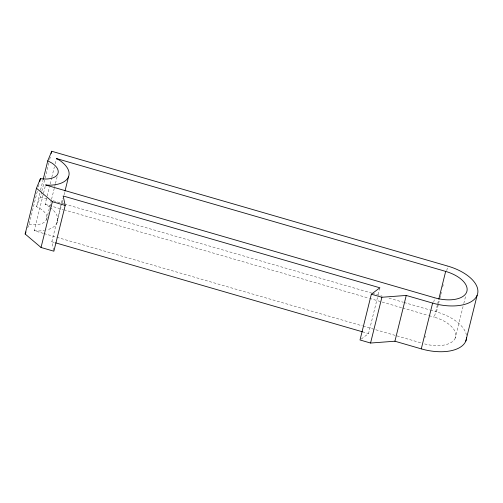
<?xml version="1.0" encoding="UTF-8"?>
<svg xmlns="http://www.w3.org/2000/svg" width="503" height="503" viewBox="0 0 503 503"><rect width="100%" height="100%" fill="white"/><g stroke="black" fill="none" stroke-linecap="round" stroke-linejoin="round"><path stroke-width="0.38" stroke-dasharray="2.52 1.89" d="M27.684 227.859L29.092 224.445L37.448 190.675M38.379 186.921L39.121 183.922M29.092 224.445L34.085 224.822A19.158 9.871 13.9 0 0 40.649 208.89L36.442 206.601L40.347 190.844M40.529 190.09L42.944 180.338M36.442 206.601L40.385 197.038L41.686 191.781M41.875 191.033L48.929 162.513M49.671 159.514L50.413 156.508M43.283 233.354L34.229 230.732L43.327 193.957M43.516 193.209L45.188 186.456M49.722 207.117A30.262 15.587 13.9 0 0 47.873 205.821L45.113 204.319L46.974 196.818M47.156 196.063L49.382 187.059M50.13 184.054L51.614 178.056M51.796 177.301L54.399 166.795M55.141 163.796L56.443 158.539M46.553 219.522L51.381 200.005M51.564 199.257L54.538 187.248M54.72 186.5L55.28 184.249M55.462 183.494L57.323 175.993M53.714 250.481L51.834 241.748L61.303 203.476M61.492 202.722L62.605 198.22M57.185 222.603L61.831 203.841M62.014 203.093L62.944 199.339M64.057 194.837L64.799 191.832M361.236 339.06L368.554 333.577L377.47 297.556M378.212 294.557L379.884 287.804M424.941 337.582L425.312 336.079M433.674 302.309L434.787 297.807M463.062 306.503L455.259 338.022A27.508 14.166 13.9 0 0 434.341 317.173L437.497 304.416M437.685 303.667L438.61 299.914M466.432 335.262A38.511 19.837 13.9 0 0 436.516 311.891L438.377 304.39M438.559 303.636L439.861 298.386M440.05 297.638L440.603 295.38M440.791 294.632L441.533 291.633M442.646 287.131L443.388 284.126M446.733 270.62L447.846 266.118M463.804 303.504L465.847 295.248M34.229 230.732L37.505 230.978A30.262 15.587 13.9 0 0 44.459 230.412M40.385 197.038L48.69 199.44M53.217 200.754L63.78 203.816M64.535 204.036L371.629 293.079M372.383 293.299L382.192 296.141M388.982 298.109L403.318 302.265M404.072 302.485L429.725 309.923M430.48 310.144L436.516 311.891M45.113 204.319L63.215 209.569M63.969 209.789L368.718 298.147M369.472 298.367L401.903 307.773M402.658 307.987L428.305 315.425M429.059 315.645L434.341 317.173M44.038 233.574L56.103 237.07M56.858 237.29L362.355 325.869M363.109 326.089L421.948 343.147M51.834 241.748L54.852 242.622M362.525 331.829L368.554 333.577M455.259 338.022A27.508 14.166 13.9 0 1 423.457 343.587M50.306 207.563A30.262 15.587 13.9 0 1 46.804 229.909"/><path stroke-width="0.75" d="M466.583 337.45A38.511 19.837 13.9 0 1 421.281 348.868L394.918 341.223L370.56 343.033L360.016 339.971L371.346 294.198L379.884 287.804L63.164 195.969L65.195 205.431L53.871 251.204L41.032 247.482L25.15 234.008L36.48 188.235L40.422 178.666L45.415 179.043A19.158 9.871 13.9 0 0 51.979 163.117L47.772 160.828L51.715 151.258L447.846 266.118A38.511 19.837 13.9 0 1 477.133 295.305L465.809 341.084M39.68 181.665L40.422 178.666M43.132 179.584L47.772 160.828M51.161 153.509L51.715 151.258M41.032 247.482L52.356 201.709L36.48 188.235M64.988 191.083L68.515 176.823M370.56 343.033L381.89 297.254L406.248 295.45L432.611 303.089A38.511 19.837 13.9 0 0 477.133 295.305M394.918 341.223L406.248 295.45M421.281 348.868L432.611 303.089M438.798 299.166L445.671 271.4L56.443 158.539L59.197 160.042A30.262 15.587 13.9 0 1 48.829 185.198L45.559 184.953L434.787 297.807A27.508 14.166 13.9 0 0 466.589 292.249A27.508 14.166 13.9 0 0 445.671 271.4M25.15 234.008L25.993 231.958M52.356 201.709L65.195 205.431M371.346 294.198L381.89 297.254M55.607 242.842L362.525 331.829"/></g></svg>
